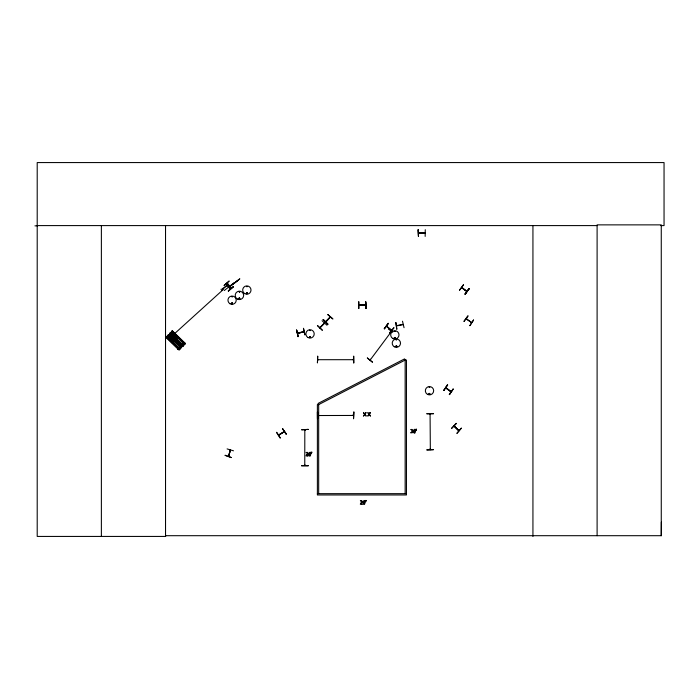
<?xml version="1.0" encoding="UTF-8"?>
<svg xmlns="http://www.w3.org/2000/svg" width="699" height="699" viewBox="0 0 699 699"><rect width="100%" height="100%" fill="white"/><g stroke="black" fill="none" stroke-linecap="round" stroke-linejoin="round"><path stroke-width="1.05" d="M660.782 225.594L664.05 225.594L664.05 162.57L37.204 162.57L37.204 536.43L165.628 536.43L165.541 535.696L661.263 535.696L661.359 522.179M454.175 426.198L458.902 430.75M230.434 450.077L228.556 456.202M430.383 414.507L430.374 413.922L430.042 414.507M231.439 303.305C233.117 301.348 232.435 305.236 231.5 303.462M231.631 303.305C232.828 301.802 232.295 304.93 231.701 303.2M238.805 298.333C239.923 300.657 240.273 296.726 238.909 298.202M239.748 291.999C239.067 290.583 239.067 293.248 239.783 291.815M246.485 286.581L247.201 286.677L246.529 286.494M246.398 293.169C247.595 291.806 247.062 294.532 246.459 293.274M247.236 293.274L246.948 292.785M284.24 431.632L278.534 434.944M309.701 330.339L310.365 330.618L309.762 330.269M309.613 336.909C310.688 338.666 310.242 335.302 309.709 337.224M394.481 331.413L395.197 331.317L394.524 331.501M395.241 338.001C393.983 339.452 394.874 336.315 395.188 338.202M396.001 339.714C397.049 338.508 396.412 341.095 396.08 339.548M395.914 346.302C397.111 344.799 396.578 347.936 395.983 346.206M396.953 346.459C395.992 343.96 395.354 348.478 397.015 346.302M428.854 393.852C430.767 392.113 429.501 395.52 428.985 394.149M429.107 393.852C430.514 392.454 429.23 395.547 429.221 393.563M461.768 287.429L466.722 291.492M451.248 391.606L445.866 387.648M467.019 291.291L461.69 287.411M470.89 322.414L471.633 322.589L466.05 318.91M391.728 330.208L391.274 329.806M369.954 359.924L370.4 359.321L370.182 360.064M304.764 465.499L304.816 429.841L305.087 430.374M430.077 414.044L430.339 449.667L430.068 449.073M303.943 331.475L297.494 333.17L298.237 333.292M303.226 331.667L303.882 331.798M180.036 348.495L179.818 347.63M227.096 448.915L233.501 450.829M228.582 456.377L230.548 449.955M319.801 327.761L320.308 327.228M231.762 296.533L232.339 296.97L231.85 296.481M239.041 298.272C240.089 299.95 239.25 297.381 239.539 298.115M394.288 337.678C394.664 340.387 396.316 336.149 394.262 337.844M429.273 387.028L429.824 387.438L429.186 387.176M391.519 331.378L370.182 360.002L370.26 359.391M304.816 429.771L304.816 430.444L304.816 429.841M425.079 232.924L418.509 232.916L419.094 233.248M396.56 325.673L403.017 324.345M228.346 286.092L229.167 286.04M319.871 327.639L324.528 323.235M319.845 327.717L324.371 322.921L324.187 323.55M326.197 321.488L325.559 321.715M329.727 317.294L330.347 317.128M183.645 344.887L183.968 344.59L183.155 344.292M325.603 321.566L330.12 316.927M367.359 358.01L372.541 362.239L367.351 358.019M392.794 331.859L388.793 329.255M369.998 359.863L370.356 359.382M391.222 331.335L391.117 331.981M391.117 331.92L391.484 331.466M459.549 290.129L463.463 284.72M464.966 294.113L469.195 288.932M465.272 294.331L468.924 288.731M467.858 315.852L463.926 321.26M464.127 321.4L468.077 316.018M443.778 390.409L447.701 384.992M449.501 394.612L453.162 389.002L449.474 394.586M449.212 394.393L453.232 389.055M239.949 298.805L239.434 299.102M247.306 293.632C247.498 291.064 245.235 294.288 247.149 293.694M310.505 337.486C310.382 334.908 308.871 338.211 310.207 337.608M384.267 328.748L388.426 323.523M393.79 327.726L389.596 332.925L393.983 327.883M358.998 305.026L365.682 304.982M317.818 359.469L318.456 359.749M353.519 359.697L352.777 359.469L353.519 359.469M317.757 415.459L318.36 415.529M353.519 415.459L352.846 415.232L353.379 415.529M317.468 325.542L322.3 330.146M322.073 320.701L326.975 325.245M327.831 314.655L332.925 318.997L327.892 314.594M319.95 327.945L324.528 323.174M325.76 321.942L330.4 317.075L325.874 321.828M451.606 428.155L456.237 423.341M451.807 428.347L456.412 423.507M167.577 338.342L169.909 335.957M171.185 334.734L173.518 332.348M170.783 336.813L168.45 339.198L223.199 289.596L222.177 288.311M172.059 335.59L174.392 333.205M169.761 340.483L172.094 338.098M173.369 336.874L175.702 334.489M170.923 341.628L173.265 339.242M174.532 338.019L176.873 335.634M172.234 342.912L174.575 340.527M175.842 339.303L178.184 336.918M177.869 348.417L180.202 346.031M181.478 344.808L183.811 342.423M177.861 349.185L180.971 346.005M177.957 349.282L181.076 346.101M181.469 345.577L184.58 342.396M181.565 345.673L184.685 342.493M181.696 347.132L179.014 349.902L166.082 337.241L168.774 334.471L181.696 347.132L168.712 334.533M284.222 431.694L278.752 435.119M305.044 465.464L305.079 464.931M430.086 449.02L430.086 449.579M222.579 288.818L228.302 284.414M227.123 285.585L228.416 284.563M222.815 289.115L226.948 285.367M228.206 286.031L228.879 285.681M228.381 286.249L228.966 285.786M228.494 286.389L229.08 285.935M228.582 286.503L229.255 286.153M224.265 290.522L234.532 282.413M229.822 286.747L229.333 287.184L229.613 286.485M229.15 286.94L237.887 280.343M229.289 287.123L239.836 278.805L233.291 284.074M228.206 290.819L233.449 286.677M276.498 432.419L280.098 438.046M282.448 428.644L286.345 434.088L282.492 428.618M278.683 435.215L284.353 431.615M471.537 322.519L466.285 318.657L466.792 319.076M391.676 330.164L386.512 326.075L387.001 326.503M403.052 324.659L396.508 325.917M304.021 331.693L297.643 333.432M297.547 333.502L304.039 331.763M304.834 334.812L303.462 328.268L304.921 334.786M352.873 359.443L353.432 359.443M317.888 415.197L318.429 415.459M425.027 233.248L418.465 233.178M230.181 449.859L228.608 456.307M454.306 425.953L458.797 430.75L453.983 426.163M358.963 305.367L365.682 305.288L359.137 305.332M358.648 308.486L358.639 301.802M366.075 308.442L365.708 301.758L366.04 308.442M353.502 356.245L353.633 362.921M352.846 359.705L353.449 359.697L317.827 359.697L318.403 359.443M317.363 412.008L317.433 418.692M433.563 413.791L426.888 413.922M426.888 413.581L433.563 413.537M352.846 415.232L353.449 415.232M352.916 415.503L353.449 415.459L317.896 415.529M308.268 429.404L301.592 429.789L308.268 429.378M426.888 449.789L433.563 449.649L426.888 450.034M301.592 465.56L308.268 465.613M301.592 465.901L308.276 465.857M34.95 225.856L37.204 225.847M37.204 225.594L597.103 225.594M418.116 229.726L418.491 236.411L418.151 229.726M418.465 233.256L425.184 233.256M425.167 236.411L425.263 229.726M317.381 493.669L406.451 493.669M365.586 304.965L359.068 305.026M424.494 233.239L425.167 232.95M450.96 391.763L445.787 387.875M305.044 429.771L304.747 430.374M463.542 284.773L459.584 290.155M461.436 287.604L466.853 291.588M445.665 387.875L451.082 391.859M388.932 329.054L392.777 331.885M391.554 330.461L386.398 326.407M323.156 319.565L328.032 324.135M317.433 325.577L322.239 330.216M172.321 330.924L185.252 343.576M172.216 331.029L185.13 343.707M172.068 331.177L184.999 343.838M172.006 331.239L184.947 343.891L171.867 331.387M171.762 331.492L184.693 344.153L171.718 331.544M171.613 331.649L183.741 343.602M184.318 344.537L183.601 345.262M170.451 332.855L183.426 345.463M170.346 332.96L183.278 345.612M170.32 332.986L183.234 345.664M170.145 333.17L183.129 345.769M170.04 333.274L182.989 345.918M169.997 333.318L182.928 345.97M169.866 333.449L182.78 346.127M169.743 333.58L182.675 346.232M168.581 334.664L181.522 347.316M168.459 334.786L181.391 347.447M169.167 335.59L181.338 347.499M169.018 335.738L181.251 347.595M168.153 335.101L181.085 347.761L168.109 335.153M168.712 336.053L180.176 347.167M180.709 348.146L179.993 348.871M166.886 336.42L179.835 349.063M166.738 336.569L179.669 349.22M166.694 336.621L179.643 349.247M166.537 336.778L179.521 349.378M166.449 336.866L179.363 349.535M166.388 336.927L179.32 349.579M166.283 337.032L179.189 349.71M166.135 337.189L179.066 349.841M227.245 283.008L231.36 288.268M231.168 288.425L226.965 283.226L231.089 288.477M226.354 283.707L230.513 288.94M226.074 283.925L230.216 289.168M221.015 289.229L222.046 290.539M282.527 428.592L286.109 434.236M276.734 432.27L280.308 437.915M296.568 330.111L298.29 336.569M404.048 327.7L402.502 321.199M365.752 301.758L365.795 308.442M358.884 301.802L358.928 308.486M353.843 356.245L353.886 362.921M317.643 412.008L317.678 418.692M661.263 535.696L661.263 224.868L597.103 224.868L597.103 535.696M532.935 225.594L532.935 536.43M418.395 229.726L418.439 236.411M405.149 493.669L405.149 360.064L404.555 358.902L318.08 403.445L318.674 404.599L318.674 493.669M165.532 225.594L165.532 536.43M101.372 225.594L101.372 536.43M308.626 453.686C310.304 461.646 312.505 447.849 308.626 453.686M362.903 501.969C364.59 509.929 366.792 496.133 362.903 501.969M413.292 430.741C414.979 438.701 417.181 424.905 413.292 430.741M309.115 453.511C309.299 459.191 311.527 450.619 309.115 453.511M363.393 501.795C363.585 507.474 365.813 498.903 363.393 501.795M413.782 430.567C413.974 436.246 416.202 427.674 413.782 430.567M412.323 431.86L410.663 432.803L412.497 432.69A1.101 1.101 0 0 0 412.786 432.131C411.894 431.021 413.581 428.74 410.759 429.562C412.829 429.929 411.178 430.706 412.323 431.86M311.833 452.201L311.404 453.572L311.308 452.201L311.833 452.201M366.119 500.484L365.691 501.856L365.594 500.484L366.119 500.484M416.508 429.256L416.08 430.628L415.984 429.256L416.508 429.256M172.033 340.894C172.968 343.716 174.208 338.866 172.033 340.894M175.641 337.285C176.576 340.107 177.817 335.258 175.641 337.285M308.049 453.258L306.459 455.486L308.198 455.888L306.013 455.888L307.569 453.284L306.092 452.498L307.438 452.349L308.049 453.258M362.335 501.541L360.745 503.769L362.475 504.171L360.3 504.171L361.846 501.567L360.378 500.781L361.715 500.633L362.335 501.541M225.148 455.302L231.439 457.583L225.13 455.346M365.691 412.602L364.834 413.991L363.454 412.602L364.537 414.367L363.419 416.132L364.799 414.717L366.197 416.132L365.088 414.341L366.197 412.602L365.691 412.602M370.024 412.602L369.168 413.991L367.788 412.602L368.871 414.367L367.753 416.132L369.133 414.717L370.531 416.132L369.43 414.341L370.531 412.602L370.024 412.602M468.959 288.757L465.01 294.139L469.003 288.783M473.538 320.028L469.885 325.638L473.538 320.028M447.474 384.826L443.821 390.435L447.474 384.826M388.172 323.322L384.336 328.81L388.172 323.322M323.226 319.495L327.805 324.371L323.218 319.504M461.323 428.181L456.98 433.275L461.323 428.181M172.373 330.863L169.691 333.633L182.622 346.293L185.305 343.524L172.373 330.863M229.071 281.129L224.038 285.542L229.054 281.103M233.422 286.642L228.407 291.072L233.422 286.642M405.149 360.064L318.674 404.599L317.381 404.599L317.381 494.971L406.451 494.971L406.451 360.064L405.149 360.064M296.656 330.085L298.054 336.63L296.656 330.085M395.852 322.527L396.805 329.15L395.852 322.527M317.73 356.245L317.433 362.93L317.687 356.245M353.869 412.008L353.545 418.684L353.869 412.008M237.319 299.041A4.229 4.229 0 0 0 243.654 295.38A4.229 4.229 0 0 0 237.319 291.719A4.229 4.229 0 0 0 237.319 299.041M244.764 293.659A4.168 4.168 0 0 0 251.02 290.05A4.168 4.168 0 0 0 244.764 286.441A4.168 4.168 0 0 0 244.764 293.659M230.015 303.768A4.142 4.142 0 0 0 236.227 300.186A4.142 4.142 0 0 0 230.015 296.594A4.142 4.142 0 0 0 230.015 303.768M307.962 337.521A4.177 4.177 0 0 0 314.227 333.904A4.177 4.177 0 0 0 307.962 330.286A4.177 4.177 0 0 0 307.962 337.521M394.288 346.783A4.159 4.159 0 0 0 400.527 343.183A4.159 4.159 0 0 0 394.288 339.583A4.159 4.159 0 0 0 394.288 346.783M392.768 338.482A4.159 4.159 0 0 0 399.007 334.882A4.159 4.159 0 0 0 392.768 331.274A4.159 4.159 0 0 0 392.768 338.482M427.421 394.332A4.168 4.168 0 0 0 433.668 390.724A4.168 4.168 0 0 0 427.421 387.115A4.168 4.168 0 0 0 427.421 394.332"/></g></svg>
